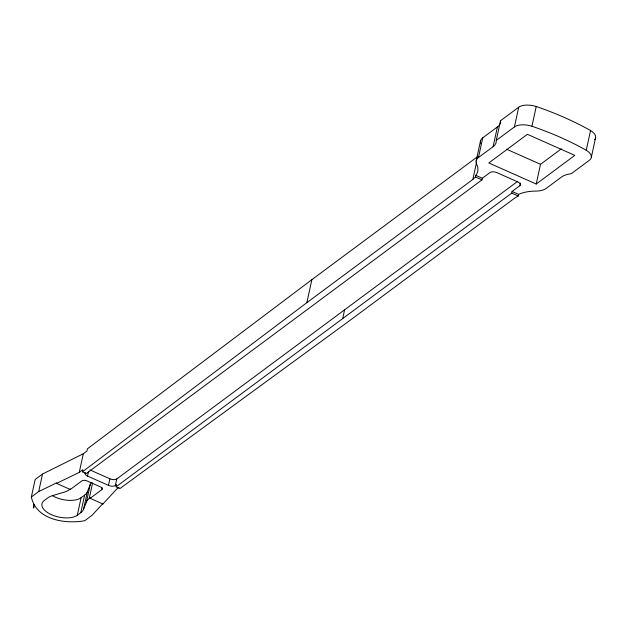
<?xml version="1.0" encoding="UTF-8"?>
<svg xmlns="http://www.w3.org/2000/svg" width="627" height="627" viewBox="0 0 627 627"><rect width="100%" height="100%" fill="white"/><g stroke="black" fill="none" stroke-linecap="round" stroke-linejoin="round"><path stroke-width="0.94" d="M31.35 497.015L38.702 491.56L56.689 482.837L56.571 483.386L70.31 489.491L70.428 488.942L69.354 489.742A25.676 12.485 12.3 0 1 64.346 492.109L52.739 495.557A25.676 12.485 12.3 0 0 47.738 497.932L44.211 500.55A19.257 9.366 12.3 0 0 51.563 514.72A19.257 9.366 12.3 0 0 77.286 515.253L80.812 512.635A25.676 12.485 12.3 0 0 83.556 509.257L86.455 501.937A25.676 12.485 12.3 0 1 89.199 498.559L90.272 497.76L90.155 498.308L102.906 503.983L103.032 503.434L92.059 515.276L84.716 520.731C65.271 524.25 36.28 519.995 31.35 497.015L35.175 479.483L42.526 474.02L83.313 453.752L86.949 451.009L87.427 448.822L311.878 279.642L477.837 156.46M34.32 505.158L33.717 507.894L33.364 506.929L33.968 504.194M38.702 491.56L42.526 474.02M56.571 483.386L79.253 472.382L83.313 453.752M82.411 471.833L306.854 302.661L472.813 179.471L475.415 176.971L476.089 174.933A38.513 18.732 12.3 0 0 476.598 164.117A19.257 9.366 12.3 0 1 478.448 157.557L493.096 146.687A25.676 12.485 12.3 0 0 496.247 140.424L500.542 120.697L518.694 107.225A15.401 7.493 12.3 0 1 536.234 106.504A192.552 93.642 12.3 0 1 542.723 108.792L544.33 109.38A192.552 93.642 12.3 0 1 590.563 130.534L586.261 150.253A15.401 7.493 12.3 0 1 589.466 160.198L571.221 173.75A25.676 12.485 12.3 0 0 561.455 177.065L546.156 188.429A19.257 9.366 12.3 0 1 535.897 191.102L534.251 191.117A38.513 18.732 12.3 0 0 520.128 193.719L518.631 194.378L518.27 196.016L514.736 198.077L348.753 321.283L119.969 488.527L116.073 486.795L511.734 193.108L512.087 191.47L519.822 185.725A5.134 2.5 12.3 0 0 517.863 181.948L496.913 172.637A5.134 2.5 12.3 0 0 490.055 172.496L482.32 178.233L481.959 179.878L86.307 473.565L82.411 471.833L82.889 469.639L79.253 472.382M77.286 515.253L81.11 497.72L84.637 495.103A25.676 12.485 12.3 0 0 87.38 491.725L90.28 484.405A25.676 12.485 12.3 0 1 91.346 482.61M116.073 486.795L116.551 484.6L115.329 485.51A5.134 2.5 12.3 0 1 108.463 485.369L87.521 476.058L88.54 471.363M80.812 512.635L84.637 495.103M83.556 509.257L87.38 491.725M86.455 501.937L90.28 484.405M89.199 498.559L92.616 482.868M90.155 498.308L101.793 489.671L102.193 487.814M108.463 485.369L109.897 478.793L89.826 469.874M115.329 485.51L116.763 478.942L517.447 181.516M306.854 302.661L311.878 279.642M342.687 318.587L344.599 309.816M476.12 161.108L480.541 140.809M472.813 179.471L476.426 162.902M478.448 157.557L482.751 137.83L497.399 126.96A25.676 12.485 12.3 0 0 500.15 123.558M493.096 146.687L497.399 126.96M496.247 140.424L514.399 126.952L518.694 107.225M514.399 126.952A15.401 7.493 12.3 0 1 531.939 126.231L536.234 106.504M519.822 185.725L520.41 183.053M536.218 184.024L574.81 155.378L527.401 134.311L488.809 162.949L536.218 184.024L540.521 164.298L561.361 148.826M591.347 157.228L595.65 137.509M102.906 503.983L116.732 489.044L118.958 487.422M70.31 489.491L81.941 480.854A3.848 1.873 12.3 0 1 87.09 480.956L100.32 486.842A3.848 1.873 12.3 0 1 101.793 489.671M506.53 149.187L540.521 164.298M475.775 175.325L482.32 178.233M512.087 191.47L518.631 194.378M475.415 176.971L481.959 179.878M511.734 193.108L518.27 196.016M33.364 506.929L33.717 507.894M87.521 476.058A5.134 2.5 12.3 0 1 85.272 472.539M116.763 478.942A5.134 2.5 12.3 0 1 109.897 478.793M531.939 126.231A192.552 93.642 12.3 0 1 538.421 128.519L540.027 129.107A192.552 93.642 12.3 0 1 586.261 150.253M480.658 143.771A19.257 9.366 12.3 0 1 482.751 137.83M500.542 120.697A25.676 12.485 12.3 0 1 500.338 123.01M595.078 139.1A15.401 7.493 12.3 0 1 594.514 139.821M590.563 130.534A15.401 7.493 12.3 0 1 595.462 138.332M81.11 497.72A19.257 9.366 12.3 0 1 52.449 495.691"/></g></svg>
